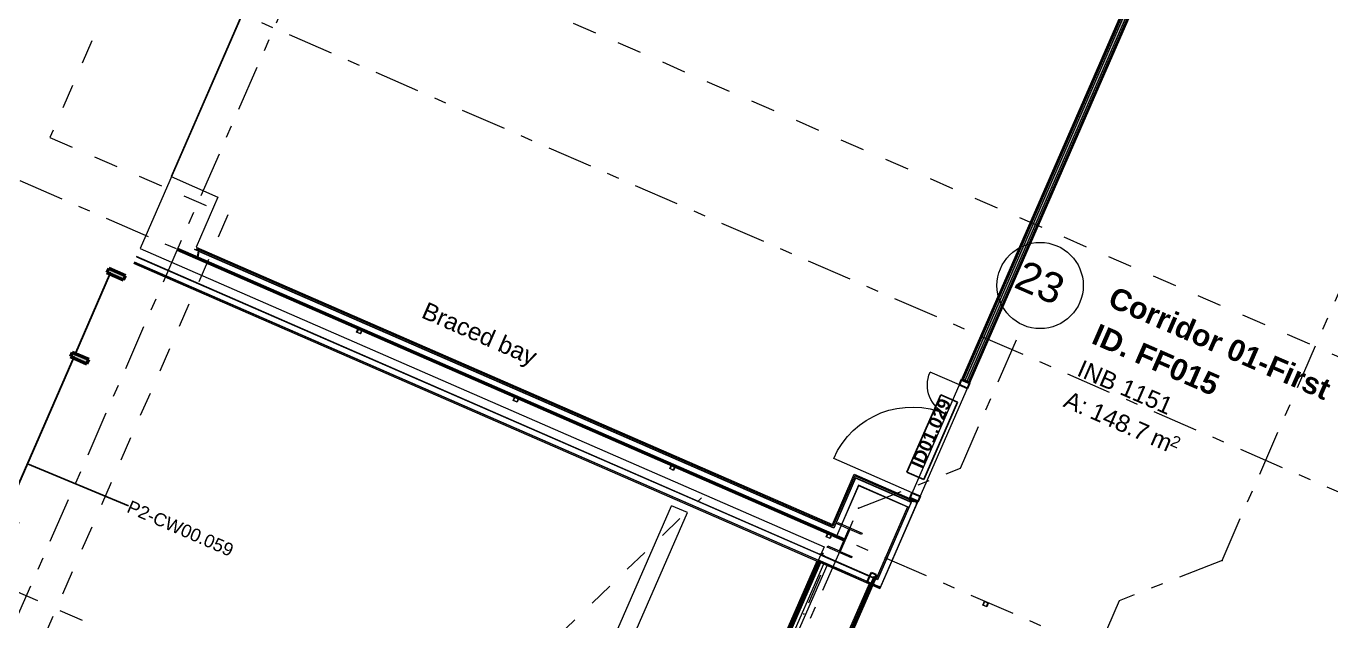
# Model space of a CAD drawing. Header units: millimetres. Extents: x -50172 to 74273, y -80883 to 11206.
# Drawn here: x -22648 to -7520, y -31873 to -24973 of the extents above; entities that cross this region are included whole.
import ezdxf
from ezdxf.enums import TextEntityAlignment as Align

# ---------------------------------------------------------------- set-up
doc = ezdxf.new("R2010")
doc.units = ezdxf.units.MM
doc.header["$MEASUREMENT"] = 0
for name, pattern in [('Dashed', [564.444447, 282.222223, -282.222223]), ('Dot & Dashed', [670.277762, 352.777767, -176.388884, 0, -141.111112]), ('Double Dashed', [1093.611073, 529.166651, -211.666656, 141.111112, -211.666656])]:
    doc.linetypes.add(name, pattern=pattern)
for name, color, linetype, lineweight, true_color in [('A-25-M_Curtain_Wall_Pen_No__46', 7, 'Continuous', 35, 0x444444), ('A-25-M_Wall_Int_Pen_No__107', 7, 'Continuous', 15, 0xa6a6a6), ('A-25-M_Wall_Int_Pen_No__27', 7, 'Continuous', 50, 0x2a2a2a), ('ArchiCAD Doors_Pen_No__23', 7, 'Continuous', 30, 0x2a2a2a), ('New_A-05-M_Gross_Int_Circulation_Pen_No__74', 7, 'Continuous', 20, 0x606060), ('New_A-15-MG_Structural_Grid_Phase_2_Pen_No__222', 7, 'Continuous', 13, 0x65af33), ('New_A-25-M_Curtain_Wall_Pen_No__144', 7, 'Continuous', 0, 0xc8c8c8), ('New_A-25-M_Curtain_Wall_Pen_No__165', 7, 'Continuous', 0, 0x006060), ('New_A-25-M_Curtain_Wall_Pen_No__27', 7, 'Continuous', 50, 0x2a2a2a), ('New_A-25-M_Curtain_Wall_Pen_No__69', 7, 'Continuous', 20, 0x606060), ('New_A-25-M_Wall_Int_Pen_No__107', 7, 'Continuous', 15, 0xa6a6a6), ('New_A-25-M_Wall_Int_Pen_No__27', 7, 'Continuous', 50, 0x2a2a2a), ('New_A-35-M_FFE-Zone_Pen_No__74', 7, 'Continuous', 20, 0x606060), ('New_ArchiCAD Doors_Pen_No__43', 7, 'Continuous', 30, 0x444444), ('New_ArchiCAD Doors_Pen_No__63', 7, 'Continuous', 20, 0x606060)]:
    doc.layers.add(name, color=color, linetype=linetype, lineweight=lineweight, true_color=true_color)
for name, color, linetype, lineweight in [('A-25-M_Curtain_Wall_Pen_No__85', 8, 'Continuous', 20), ('A-25-M_Wall_Int_Pen_No__1', 7, 'Continuous', 13), ('A-95-MC_Marker_Section_P2.Marker_Pen_No__1', 7, 'Continuous', 13), ('ArchiCAD Doors_Pen_No__3', 7, 'Continuous', 18), ('COLUMN.IFC Import_Pen_No__2', 8, 'Continuous', 15), ('New_A-20-M_Floor_Slab_Pen_No__89', 8, 'Continuous', 20), ('New_A-25-M_Curtain_Wall_Pen_No__1', 7, 'Continuous', 13), ('New_A-25-M_Curtain_Wall_Pen_No__90', 8, 'Continuous', 20), ('New_A-25-M_Wall_Int_Pen_No__1', 7, 'Continuous', 13), ('New_A-25-M_Wall_Int_Pen_No__93', 8, 'Continuous', 13), ('New_A-95-P_Drawing_Pen_No__1', 7, 'Continuous', 13), ('New_A-95-P_Drawing_Pen_No__156', 5, 'Continuous', 50), ('New_A-95-P_Text_1_50_GA_Pen_No__1', 7, 'Continuous', 13), ('New_ArchiCAD Door Markers_Pen_No__1', 7, 'Continuous', 13), ('New_ArchiCAD Door Markers_Pen_No__5', 7, 'Continuous', 25), ('New_ArchiCAD Doors_Pen_No__1', 7, 'Continuous', 13), ('New_ArchiCAD Zone Stamps_Pen_No__9', 7, 'Continuous', 13)]:
    doc.layers.add(name, color=color, linetype=linetype, lineweight=lineweight)
for name, color, linetype in [('A-25-M_Wall_Int', 7, 'Continuous'), ('A-95-MC_Marker_Section_P2.Marker', 7, 'Continuous'), ('ArchiCAD Doors', 7, 'Continuous'), ('COLUMN.IFC Import', 7, 'Continuous'), ('New_A-05-M_Gross_Int_Circulation', 7, 'Continuous'), ('New_A-15-MG_Structural_Grid_Phase_2', 7, 'Continuous'), ('New_A-20-M_Floor_Slab', 7, 'Continuous'), ('New_A-25-M_Curtain_Wall', 7, 'Continuous'), ('New_A-25-M_Wall_Int', 7, 'Continuous'), ('New_A-35-M_FFE-Zone', 7, 'Continuous'), ('New_ArchiCAD Door Markers', 7, 'Continuous'), ('New_ArchiCAD Doors', 7, 'Continuous')]:
    doc.layers.add(name, color=color, linetype=linetype)
doc.styles.add('GENERATED_STYLE_1', font='')
doc.styles.add('GENERATED_STYLE_2', font='')
doc.styles.add('GENERATED_STYLE_3', font='')
doc.styles.add('GENERATED_STYLE_4', font='')
doc.styles.get('GENERATED_STYLE_1').set_extended_font_data('Arial', bold=True)
doc.styles.get('GENERATED_STYLE_2').set_extended_font_data('Swis721 BT', bold=True)
doc.styles.get('GENERATED_STYLE_3').set_extended_font_data('Arial')
doc.styles.get('GENERATED_STYLE_4').set_extended_font_data('Swis721 BT')
doc.linetypes.add('Double Slash', pattern='A,0,[1,EC-MA-00-01-DR-A-00366 Phase 2 Lecture Theate First Floor GA-S2-P171.Shx,S=15.679012,R=0,X=0,Y=0],-1975.555563,0', length=1975.555563)
doc.dimstyles.new('GENERATED_STYLE__3', dxfattribs={"dimtxt": 0.18, "dimasz": 273.6, "dimexe": 0.18, "dimexo": 0.0625, "dimgap": 0.09, "dimtad": 0, "dimtih": 1, "dimtoh": 1, "dimdec": 4, "dimzin": 0, "dimdsep": 46, "dimcen": 0.09, "dimadec": 0, "dimazin": 0, "dimtfac": 1, "dimtdec": 4, "dimtmove": 0, "dimatfit": 3, "dimldrblk": 'ARROWHEAD_5', "dimfxl": 1, "dimtolj": 1, "dimtzin": 0, "dimarcsym": 0})

# ---------------------------------------------------------------- blocks, each defined once
blk = doc.blocks.new('Corridor 01-First_INB 1151_8_1', base_point=(-9241, -29522))
at = {"layer": 'New_A-05-M_Gross_Int_Circulation_Pen_No__74', "linetype": 'Continuous'}
for p, q in [((-8283, -21257), (-12748, -31497)), ((-13468, -31183), (-16881, -38996)), ((-12748, -31497), (-13468, -31183))]:
    blk.add_line(p, q, dxfattribs=at)
at = {"layer": 'New_ArchiCAD Zone Stamps_Pen_No__9'}
for tag, height, style, p in [('ROOM_NAME', 250, 'GENERATED_STYLE_1', (-10021, -27985)), ('zoneNameLine2', 250, 'GENERATED_STYLE_1', (-10210, -28418)), ('ROOM_NUMBER', 200, 'GENERATED_STYLE_3', (-10398, -28838)), ('measuredAreaCode', 200, 'GENERATED_STYLE_3', (-10555, -29198)), ('DUMMY_649', 200, 'GENERATED_STYLE_3', (-10248, -29332)), ('DUMMY_650', 200, 'GENERATED_STYLE_3', (-9619, -29607)), ('DUMMY_651', 133, 'GENERATED_STYLE_3', (-9339, -29713))]:
    blk.add_attdef(tag, text='', height=height, rotation=336.4404, dxfattribs=dict(at, style=style)).set_placement(p, align=Align.TOP_LEFT)
blk = doc.blocks.new('Computer Lab E (PG)_INB 1101_9_1', base_point=(-15405, -22880))
at = {"layer": 'New_A-35-M_FFE-Zone_Pen_No__74', "linetype": 'Continuous'}
for p, q in [((-16952, -17510), (-20967, -26719)), ((-12402, -30453), (-8387, -21245)), ((-20967, -26719), (-20424, -26956)), ((-20424, -26956), (-20678, -27537)), ((-20678, -27537), (-13300, -30754)), ((-13300, -30754), (-13047, -30172)), ((-13047, -30172), (-12402, -30453))]:
    blk.add_line(p, q, dxfattribs=at)
at = {"layer": 'New_ArchiCAD Zone Stamps_Pen_No__9'}
for tag, height, style, p in [('ROOM_NAME', 250, 'GENERATED_STYLE_1', (-16534, -21191)), ('zoneNameLine2', 250, 'GENERATED_STYLE_1', (-16723, -21623)), ('ROOM_NUMBER', 200, 'GENERATED_STYLE_3', (-16911, -22044)), ('measuredAreaCode', 200, 'GENERATED_STYLE_3', (-17068, -22404)), ('DUMMY_649', 200, 'GENERATED_STYLE_3', (-16761, -22538)), ('DUMMY_650', 200, 'GENERATED_STYLE_3', (-16271, -22752)), ('DUMMY_651', 133, 'GENERATED_STYLE_3', (-15992, -22858))]:
    blk.add_attdef(tag, text='', height=height, rotation=336.4404, dxfattribs=dict(at, style=style)).set_placement(p, align=Align.TOP_LEFT)
blk = doc.blocks.new('Slab_68_1', base_point=(-21326, -27555))
at = {"layer": 'New_A-20-M_Floor_Slab_Pen_No__89', "linetype": 'Continuous', "flags": 128}
blk.add_lwpolyline([(-17128, -17926), (-21326, -27555), (-13395, -31013), (-16771, -38757), (-18248, -38113), (-20300, -42813), (-15135, -45066)], dxfattribs=at)
blk = doc.blocks.new('Curtain Wall_6_1')
at = {"layer": 'New_A-25-M_Curtain_Wall_Pen_No__144', "linetype": 'Continuous'}
for points in [[(-21690, -27785), (-21711, -27832), (-21518, -27916), (-21497, -27869)], [(-22114, -28759), (-22134, -28806), (-21942, -28890), (-21921, -28842)], [(-22932, -30640), (-22953, -30688), (-22760, -30772), (-22740, -30724)], [(-23372, -31653), (-23180, -31736), (-23159, -31689), (-23352, -31605)]]:
    blk.add_hatch(color=256, dxfattribs=at).paths.add_polyline_path(points)
at = {"layer": 'New_A-25-M_Curtain_Wall_Pen_No__165', "linetype": 'Continuous', "lineweight": 0, "true_color": 0x001818}
for points in [[(-21673, -27833), (-22088, -28786), (-22078, -28790), (-21664, -27837)], [(-22096, -28807), (-22906, -30668), (-22897, -30672), (-22087, -28811)], [(-23316, -31637), (-22906, -30692), (-22915, -30688), (-23326, -31633)]]:
    blk.add_hatch(color=168, dxfattribs=at).paths.add_polyline_path(points)
at = {"layer": 'New_A-25-M_Curtain_Wall_Pen_No__1', "linetype": 'Continuous'}
for p, q in [((-21673, -27833), (-22088, -28786)), ((-21664, -27837), (-21673, -27833)), ((-22078, -28790), (-21664, -27837)), ((-22096, -28807), (-22906, -30668)), ((-22897, -30672), (-22087, -28811)), ((-22087, -28811), (-22096, -28807)), ((-22088, -28786), (-22078, -28790)), ((-22915, -30688), (-23326, -31633)), ((-23316, -31637), (-22906, -30692)), ((-22906, -30692), (-22915, -30688)), ((-22906, -30668), (-22897, -30672)), ((-23326, -31633), (-23316, -31637))]:
    blk.add_line(p, q, dxfattribs=at)
at = {"layer": 'New_A-25-M_Curtain_Wall_Pen_No__27', "linetype": 'Continuous'}
for p, q in [((-21690, -27785), (-21711, -27832)), ((-21711, -27832), (-21518, -27916)), ((-21497, -27869), (-21690, -27785)), ((-21518, -27916), (-21497, -27869)), ((-22114, -28759), (-22134, -28806)), ((-22134, -28806), (-21942, -28890)), ((-21921, -28842), (-22114, -28759)), ((-21942, -28890), (-21921, -28842)), ((-22932, -30640), (-22953, -30688)), ((-22953, -30688), (-22760, -30772)), ((-22740, -30724), (-22932, -30640)), ((-22760, -30772), (-22740, -30724)), ((-23352, -31605), (-23372, -31653)), ((-23159, -31689), (-23352, -31605)), ((-23372, -31653), (-23180, -31736)), ((-23180, -31736), (-23159, -31689))]:
    blk.add_line(p, q, dxfattribs=at)
blk = doc.blocks.new('*X265')
at = {"layer": 'New_A-25-M_Wall_Int_Pen_No__107', "linetype": 'Continuous'}
blk.add_hatch(color=256, dxfattribs=at).paths.add_polyline_path([(-12367, -30468), (-12373, -30482), (-12351, -30492), (-12344, -30478)])
blk = doc.blocks.new('*X266')
at = {"layer": 'New_A-25-M_Wall_Int_Pen_No__107', "linetype": 'Continuous'}
blk.add_hatch(color=256, dxfattribs=at).paths.add_polyline_path([(-8315, -21175), (-11764, -29084), (-11741, -29094), (-8302, -21208)])
blk = doc.blocks.new('Double Door Asymmetric 19_2')
at = {"layer": 'New_ArchiCAD Doors_Pen_No__1', "linetype": 'Continuous'}
for p, q in [((-755, -15), (-755, 0)), ((755, -15), (755, 0)), ((-755, -18), (-755, -15)), ((-755, -38), (-755, -18)), ((-755, -63), (-755, -38)), ((-755, -82), (-755, -63)), ((-755, -85), (-755, -82)), ((-755, -100), (-755, -85)), ((755, -18), (755, -15)), ((755, -38), (755, -18)), ((755, -63), (755, -38)), ((755, -82), (755, -63)), ((755, -85), (755, -82)), ((755, -100), (755, -85))]:
    blk.add_line(p, q, dxfattribs=at)
at = {"layer": 'New_ArchiCAD Doors_Pen_No__43', "linetype": 'Continuous'}
for p, q in [((-748, 0), (-755, 0)), ((-755, 0), (-755, -100)), ((-682, 0), (-748, 0)), ((-748, 0), (-748, -100)), ((-682, -100), (-682, 0)), ((748, 0), (682, 0)), ((682, 0), (682, -100)), ((748, 0), (755, 0)), ((748, -100), (748, 0)), ((755, 0), (755, -100)), ((-748, -100), (-755, -100)), ((-748, -100), (-682, -100)), ((682, -100), (748, -100)), ((748, -100), (755, -100))]:
    blk.add_line(p, q, dxfattribs=at)
at = {"layer": 'New_ArchiCAD Doors_Pen_No__63', "linetype": 'Continuous'}
for p, q in [((682, 0), (682, 994)), ((-682, 0), (-682, 370))]:
    blk.add_line(p, q, dxfattribs=at)
for centre, radius, start, end in [((682, 0), 994, 90, 180), ((-682, 0), 370, 0, 90)]:
    blk.add_arc(centre, radius, start, end, dxfattribs=at)
blk = doc.blocks.new('Door Stamp 17_32')
at = {"layer": 'New_ArchiCAD Door Markers_Pen_No__5', "linetype": 'Continuous'}
for p, q in [((489, -40), (-489, -40)), ((-489, -40), (-489, -252)), ((489, -40), (-489, -40)), ((489, -252), (489, -40)), ((-489, -252), (489, -252))]:
    blk.add_line(p, q, dxfattribs=at)
at = {"layer": 'New_ArchiCAD Door Markers_Pen_No__1', "style": 'GENERATED_STYLE_2'}
blk.add_attdef('AC_WIDO_ID', text='', height=150, rotation=180, dxfattribs=at).set_placement((430, 4), align=Align.BOTTOM_LEFT)
blk = doc.blocks.new('Wall_15_1', base_point=(-8283, -21257))
at = {"layer": 'New_A-25-M_Wall_Int_Pen_No__107', "linetype": 'Continuous', "lineweight": 0, "true_color": 0x535353}
for points in [[(-11785, -29074), (-11782, -29076), (-8325, -21149), (-8327, -21146), (-8327, -21146)], [(-8622, -21989), (-11723, -29101), (-11720, -29102), (-8619, -21991)], [(-12388, -30459), (-12395, -30473), (-12392, -30474), (-12385, -30460)], [(-12327, -30485), (-12333, -30500), (-12330, -30501), (-12324, -30487)]]:
    blk.add_hatch(color=251, dxfattribs=at).paths.add_polyline_path(points)
at = {"layer": 'New_A-25-M_Wall_Int_Pen_No__107', "linetype": 'Continuous'}
for points in [[(-11798, -29068), (-11785, -29074), (-8371, -21245), (-8384, -21239)], [(-8625, -22004), (-11720, -29102), (-11707, -29108), (-8612, -22010)], [(-12408, -30467), (-12395, -30473), (-12388, -30459), (-12402, -30453)], [(-12330, -30501), (-12317, -30507), (-12310, -30493), (-12324, -30487)]]:
    blk.add_hatch(color=256, dxfattribs=at).paths.add_polyline_path(points)
at = {"layer": 'New_A-25-M_Wall_Int_Pen_No__1', "linetype": 'Continuous'}
for p, q in [((-8327, -21146), (-11785, -29074)), ((-8325, -21149), (-11782, -29076)), ((-8315, -21175), (-11764, -29084)), ((-8302, -21208), (-11741, -29094)), ((-8622, -21989), (-11723, -29101)), ((-8625, -22004), (-11720, -29102)), ((-11785, -29074), (-11798, -29068)), ((-11782, -29076), (-11785, -29074)), ((-11764, -29084), (-11782, -29076)), ((-11741, -29094), (-11764, -29084)), ((-11723, -29101), (-11741, -29094)), ((-11720, -29102), (-11723, -29101)), ((-11707, -29108), (-11720, -29102)), ((-12388, -30459), (-12402, -30453)), ((-12388, -30459), (-12395, -30473)), ((-12385, -30460), (-12392, -30474)), ((-12385, -30460), (-12388, -30459)), ((-12367, -30468), (-12385, -30460)), ((-12367, -30468), (-12373, -30482)), ((-12344, -30478), (-12367, -30468)), ((-12344, -30478), (-12351, -30492)), ((-12327, -30485), (-12344, -30478)), ((-12327, -30485), (-12333, -30500)), ((-12324, -30487), (-12330, -30501)), ((-12324, -30487), (-12327, -30485)), ((-12310, -30493), (-12324, -30487))]:
    blk.add_line(p, q, dxfattribs=at)
at = {"layer": 'New_A-25-M_Wall_Int_Pen_No__1', "linetype": 'Continuous', "flags": 128}
for points in [[(-8384, -21239), (-11798, -29068)], [(-11707, -29108), (-8612, -22010)], [(-12402, -30453), (-12408, -30467)], [(-12408, -30467), (-12378, -30480)], [(-12373, -30482), (-12351, -30492)], [(-12333, -30500), (-12317, -30507)], [(-12317, -30507), (-12310, -30493)]]:
    blk.add_lwpolyline(points, dxfattribs=at)
at = {"layer": 'New_A-25-M_Wall_Int', "color": 250, "lineweight": 50, "true_color": 0x2a2a2a}
for name in ['*X266', '*X265']:
    blk.add_blockref(name, (0, 0), dxfattribs=at)
at = {"layer": 'New_ArchiCAD Door Markers'}
ref = blk.add_blockref('Door Stamp 17_32', (-12008, -29801), dxfattribs=dict(at, rotation=246.4404115839982))
ref.add_attrib('AC_WIDO_ID', 'ID01.029', dxfattribs={"layer": 'New_ArchiCAD Door Markers_Pen_No__1', "color": 7, "height": 150, "rotation": 66.4404, "style": 'GENERATED_STYLE_2'}).set_placement((-12217, -30134), align=Align.BOTTOM_LEFT)
at = {"layer": 'New_ArchiCAD Doors', "color": 251, "linetype": 'Continuous', "lineweight": 20, "true_color": 0x606060, "xscale": -1, "zscale": 1000, "rotation": 66.44041158399823}
blk.add_blockref('Double Door Asymmetric 19_2', (-12100, -29761), dxfattribs=at)
blk = doc.blocks.new('Wall_16_1', base_point=(-12714, -31419))
at = {"layer": 'New_A-25-M_Wall_Int_Pen_No__107', "linetype": 'Continuous', "lineweight": 0, "true_color": 0x535353}
for points in [[(-13413, -31118), (-12811, -31380), (-12810, -31377), (-13412, -31115)], [(-13440, -31179), (-12838, -31441), (-12837, -31439), (-13438, -31176)], [(-12838, -31441), (-12756, -31477), (-12757, -31473), (-12837, -31439)], [(-12811, -31380), (-12791, -31389), (-12792, -31385), (-12810, -31377)]]:
    blk.add_hatch(color=251, dxfattribs=at).paths.add_polyline_path(points)
at = {"layer": 'New_A-25-M_Wall_Int_Pen_No__107', "linetype": 'Continuous'}
for points in [[(-13446, -31193), (-12844, -31455), (-12838, -31441), (-13440, -31179)], [(-12844, -31455), (-12748, -31497), (-12756, -31477), (-12838, -31441)]]:
    blk.add_hatch(color=256, dxfattribs=at).paths.add_polyline_path(points)
at = {"layer": 'New_A-25-M_Wall_Int_Pen_No__1', "linetype": 'Continuous'}
for p, q in [((-13413, -31118), (-12811, -31380)), ((-13440, -31179), (-12838, -31441)), ((-13438, -31176), (-12837, -31439)), ((-12844, -31455), (-12838, -31441)), ((-12838, -31441), (-12844, -31455)), ((-12838, -31441), (-12837, -31439)), ((-12837, -31439), (-12838, -31441)), ((-12838, -31441), (-12756, -31477)), ((-12837, -31439), (-12811, -31380)), ((-12811, -31380), (-12837, -31439)), ((-12837, -31439), (-12802, -31454)), ((-12811, -31380), (-12810, -31377)), ((-12810, -31377), (-12811, -31380)), ((-12811, -31380), (-12791, -31389)), ((-12802, -31454), (-12757, -31473))]:
    blk.add_line(p, q, dxfattribs=at)
at = {"layer": 'New_A-25-M_Wall_Int_Pen_No__1', "linetype": 'Continuous', "flags": 128}
for points in [[(-13460, -31167), (-13434, -31108)], [(-13434, -31108), (-13433, -31105)], [(-12792, -31385), (-13412, -31115)], [(-13467, -31183), (-13461, -31170)], [(-13461, -31170), (-13460, -31167)], [(-13446, -31193), (-12748, -31497)]]:
    blk.add_lwpolyline(points, dxfattribs=at)
blk = doc.blocks.new('Wall_55_1', base_point=(-13406, -31101))
at = {"layer": 'New_A-25-M_Wall_Int_Pen_No__107', "linetype": 'Continuous', "lineweight": 0, "true_color": 0x535353}
for points in [[(-13413, -31118), (-13412, -31115), (-13435, -31105), (-13436, -31108)], [(-13440, -31179), (-13438, -31176), (-13461, -31166), (-13463, -31169)]]:
    blk.add_hatch(color=251, dxfattribs=at).paths.add_polyline_path(points)
at = {"layer": 'New_A-25-M_Wall_Int_Pen_No__107', "linetype": 'Continuous'}
blk.add_hatch(color=256, dxfattribs=at).paths.add_polyline_path([(-13446, -31193), (-13440, -31179), (-13463, -31169), (-13469, -31183)])
at = {"layer": 'New_A-25-M_Wall_Int_Pen_No__1', "linetype": 'Continuous'}
for p, q in [((-13436, -31108), (-13413, -31118)), ((-13412, -31115), (-13435, -31105)), ((-13469, -31183), (-13446, -31193)), ((-13463, -31169), (-13440, -31179)), ((-13461, -31166), (-13438, -31176))]:
    blk.add_line(p, q, dxfattribs=at)
at = {"layer": 'New_A-25-M_Wall_Int_Pen_No__27', "linetype": 'Continuous', "flags": 128}
for points in [[(-13429, -31091), (-13435, -31105)], [(-13406, -31101), (-13429, -31091)], [(-13412, -31115), (-13406, -31101)], [(-13469, -31183), (-16845, -38925)], [(-16822, -38935), (-13446, -31193)]]:
    blk.add_lwpolyline(points, dxfattribs=at)
blk = doc.blocks.new('Wall_108_1', base_point=(-12995, -30304))
at = {"layer": 'A-25-M_Wall_Int_Pen_No__107', "linetype": 'Continuous'}
blk.add_hatch(color=256, dxfattribs=at).paths.add_polyline_path([(-12395, -30473), (-13039, -30192), (-13031, -30212), (-12401, -30487)])
at = {"layer": 'A-25-M_Wall_Int_Pen_No__107', "linetype": 'Continuous', "lineweight": 0, "true_color": 0x535353}
for points in [[(-12401, -30487), (-13031, -30212), (-13030, -30216), (-12402, -30490)], [(-12427, -30548), (-12997, -30300), (-12995, -30304), (-12429, -30551)]]:
    blk.add_hatch(color=251, dxfattribs=at).paths.add_polyline_path(points)
at = {"layer": 'A-25-M_Wall_Int_Pen_No__1', "linetype": 'Continuous'}
for p, q in [((-12401, -30487), (-13031, -30212)), ((-12402, -30490), (-13030, -30216)), ((-12427, -30548), (-12997, -30300))]:
    blk.add_line(p, q, dxfattribs=at)
at = {"layer": 'A-25-M_Wall_Int_Pen_No__1', "linetype": 'Continuous', "flags": 128}
for points in [[(-12395, -30473), (-13039, -30192)], [(-12995, -30304), (-12429, -30551)]]:
    blk.add_lwpolyline(points, dxfattribs=at)
blk = doc.blocks.new('Wall_109_1', base_point=(-13249, -30886))
at = {"layer": 'A-25-M_Wall_Int_Pen_No__107', "linetype": 'Continuous'}
blk.add_hatch(color=256, dxfattribs=at).paths.add_polyline_path([(-13039, -30192), (-13293, -30774), (-13285, -30794), (-13031, -30212)])
at = {"layer": 'A-25-M_Wall_Int_Pen_No__107', "linetype": 'Continuous', "lineweight": 0, "true_color": 0x535353}
for points in [[(-13031, -30212), (-13285, -30794), (-13283, -30798), (-13030, -30216)], [(-12997, -30300), (-13250, -30882), (-13249, -30886), (-12995, -30304)]]:
    blk.add_hatch(color=251, dxfattribs=at).paths.add_polyline_path(points)
at = {"layer": 'A-25-M_Wall_Int_Pen_No__1', "linetype": 'Continuous'}
for p, q in [((-13031, -30212), (-13285, -30794)), ((-13030, -30216), (-13283, -30798)), ((-12997, -30300), (-13250, -30882))]:
    blk.add_line(p, q, dxfattribs=at)
at = {"layer": 'A-25-M_Wall_Int_Pen_No__1', "linetype": 'Continuous', "flags": 128}
for points in [[(-13039, -30192), (-13293, -30774)], [(-13249, -30886), (-12995, -30304)]]:
    blk.add_lwpolyline(points, dxfattribs=at)
blk = doc.blocks.new('Wall_110_1', base_point=(-20785, -27600))
at = {"layer": 'A-25-M_Wall_Int_Pen_No__107', "linetype": 'Continuous', "lineweight": 0, "true_color": 0x535353}
for points in [[(-20662, -27650), (-20781, -27598), (-20785, -27600), (-20663, -27653)], [(-20649, -27583), (-20693, -27564), (-20697, -27565), (-20650, -27586)], [(-13250, -30882), (-20658, -27652), (-20658, -27655), (-13249, -30886)], [(-13285, -30794), (-20644, -27585), (-20645, -27588), (-13283, -30798)]]:
    blk.add_hatch(color=251, dxfattribs=at).paths.add_polyline_path(points)
at = {"layer": 'A-25-M_Wall_Int_Pen_No__107', "linetype": 'Continuous'}
for points in [[(-20646, -27568), (-20673, -27556), (-20693, -27564), (-20649, -27583)], [(-13293, -30774), (-20641, -27570), (-20644, -27585), (-13285, -30794)]]:
    blk.add_hatch(color=256, dxfattribs=at).paths.add_polyline_path(points)
at = {"layer": 'A-25-M_Wall_Int_Pen_No__1', "linetype": 'Continuous'}
for p, q in [((-20662, -27650), (-20781, -27598)), ((-20650, -27586), (-20697, -27565)), ((-20649, -27583), (-20693, -27564)), ((-20662, -27650), (-20650, -27586)), ((-20645, -27588), (-20658, -27652)), ((-13250, -30882), (-20658, -27652)), ((-20649, -27583), (-20646, -27568)), ((-13283, -30798), (-20645, -27588)), ((-20641, -27570), (-20644, -27585)), ((-13285, -30794), (-20644, -27585))]:
    blk.add_line(p, q, dxfattribs=at)
at = {"layer": 'A-25-M_Wall_Int_Pen_No__1', "linetype": 'Continuous', "flags": 128}
for points in [[(-20785, -27600), (-20663, -27653)], [(-20646, -27568), (-20673, -27556)], [(-20658, -27655), (-13249, -30886)], [(-13293, -30774), (-20641, -27570)]]:
    blk.add_lwpolyline(points, dxfattribs=at)
blk = doc.blocks.new('Wall_152_1', base_point=(-13433, -31105))
at = {"layer": 'New_A-25-M_Wall_Int_Pen_No__107', "linetype": 'Continuous', "lineweight": 0, "true_color": 0x535353}
for points in [[(-21368, -27649), (-13434, -31108), (-13433, -31105), (-21367, -27646)], [(-21395, -27710), (-13461, -31170), (-13460, -31167), (-21394, -27707)]]:
    blk.add_hatch(color=251, dxfattribs=at).paths.add_polyline_path(points)
at = {"layer": 'New_A-25-M_Wall_Int_Pen_No__107', "linetype": 'Continuous'}
blk.add_hatch(color=256, dxfattribs=at).paths.add_polyline_path([(-21401, -27724), (-13467, -31183), (-13461, -31170), (-21395, -27710)])
at = {"layer": 'New_A-25-M_Wall_Int_Pen_No__1', "linetype": 'Continuous'}
for p, q in [((-21368, -27649), (-13434, -31108)), ((-21395, -27710), (-13461, -31170)), ((-21394, -27707), (-13460, -31167))]:
    blk.add_line(p, q, dxfattribs=at)
at = {"layer": 'New_A-25-M_Wall_Int_Pen_No__1', "linetype": 'Continuous', "flags": 128}
for points in [[(-13433, -31105), (-21367, -27646)], [(-21401, -27724), (-13467, -31183)]]:
    blk.add_lwpolyline(points, dxfattribs=at)
blk = doc.blocks.new('High-Speed Roll-up Door 19')
at = {"layer": 'ArchiCAD Doors_Pen_No__23', "linetype": 'Continuous'}
for p, q in [((-6612, 60), (-6737, 60)), ((-6737, 60), (-6737, 0)), ((-6737, 0), (-6612, 0)), ((-6612, 0), (-6612, 60)), ((6612, 0), (6612, 60)), ((6612, 60), (6737, 60)), ((6737, 0), (6612, 0)), ((6737, 60), (6737, 0))]:
    blk.add_line(p, q, dxfattribs=at)
at = {"layer": 'ArchiCAD Doors_Pen_No__3', "linetype": 'Continuous'}
blk.add_line((-6612, 30), (6612, 30), dxfattribs=at)
blk = doc.blocks.new('Wall_163_1', base_point=(-12804, -31364))
at = {"layer": 'A-25-M_Wall_Int_Pen_No__27', "linetype": 'Continuous', "flags": 128}
for points in [[(-12804, -31364), (-18193, -43723)], [(-18193, -43723), (-12804, -31364)]]:
    blk.add_lwpolyline(points, dxfattribs=at)
at = {"layer": 'ArchiCAD Doors', "color": 251, "linetype": 'Continuous', "lineweight": 20, "true_color": 0x606060, "zscale": 1000, "rotation": 66.44041158399149}
blk.add_blockref('High-Speed Roll-up Door 19', (-15484, -37511), dxfattribs=at)
blk = doc.blocks.new('Wall_192_1', base_point=(-12317, -30507))
at = {"layer": 'A-25-M_Wall_Int_Pen_No__107', "linetype": 'Continuous'}
for points in [[(-12778, -31391), (-12415, -30557), (-12429, -30551), (-12792, -31385)], [(-12387, -30493), (-12381, -30479), (-12395, -30473), (-12401, -30487)]]:
    blk.add_hatch(color=256, dxfattribs=at).paths.add_polyline_path(points)
at = {"layer": 'A-25-M_Wall_Int_Pen_No__107', "linetype": 'Continuous', "lineweight": 0, "true_color": 0x535353}
for points in [[(-12776, -31392), (-12385, -30497), (-12388, -30496), (-12778, -31391)], [(-12741, -31480), (-12317, -30507), (-12319, -30506), (-12744, -31479)], [(-12415, -30557), (-12414, -30554), (-12427, -30548), (-12429, -30551)], [(-12388, -30496), (-12387, -30493), (-12401, -30487), (-12402, -30490)], [(-12385, -30497), (-12384, -30494), (-12387, -30493), (-12388, -30496)], [(-12384, -30494), (-12378, -30480), (-12381, -30479), (-12387, -30493)], [(-12777, -31395), (-12776, -31392), (-12778, -31391), (-12780, -31394)], [(-12742, -31483), (-12741, -31480), (-12744, -31479), (-12745, -31482)]]:
    blk.add_hatch(color=251, dxfattribs=at).paths.add_polyline_path(points)
at = {"layer": 'New_A-25-M_Wall_Int_Pen_No__107', "linetype": 'Continuous', "lineweight": 0, "true_color": 0x535353}
for points in [[(-12778, -31391), (-12792, -31385), (-12791, -31389), (-12780, -31394)], [(-12745, -31482), (-12744, -31479), (-12757, -31473), (-12756, -31477)]]:
    blk.add_hatch(color=251, dxfattribs=at).paths.add_polyline_path(points)
at = {"layer": 'New_A-25-M_Wall_Int_Pen_No__107', "linetype": 'Continuous'}
for points in [[(-12756, -31477), (-12750, -31493), (-12745, -31482)], [(-12745, -31482), (-12750, -31493), (-12748, -31497), (-12742, -31483)]]:
    blk.add_hatch(color=256, dxfattribs=at).paths.add_polyline_path(points)
at = {"layer": 'A-25-M_Wall_Int_Pen_No__1', "linetype": 'Continuous'}
for p, q in [((-12388, -30496), (-12778, -31391)), ((-12378, -30480), (-12777, -31395)), ((-12319, -30506), (-12744, -31479)), ((-12429, -30551), (-12415, -30557)), ((-12427, -30548), (-12414, -30554)), ((-12402, -30490), (-12388, -30496)), ((-12387, -30493), (-12401, -30487)), ((-12381, -30479), (-12387, -30493))]:
    blk.add_line(p, q, dxfattribs=at)
at = {"layer": 'A-25-M_Wall_Int_Pen_No__1', "linetype": 'Continuous', "flags": 128}
for points in [[(-12429, -30551), (-12792, -31385)], [(-12742, -31483), (-12317, -30507)], [(-12395, -30473), (-12381, -30479)], [(-12381, -30479), (-12378, -30480)], [(-12373, -30482), (-12351, -30492)], [(-12333, -30500), (-12319, -30506)], [(-12319, -30506), (-12317, -30507)], [(-12748, -31497), (-12742, -31483)]]:
    blk.add_lwpolyline(points, dxfattribs=at)
at = {"layer": 'New_A-25-M_Wall_Int_Pen_No__1', "linetype": 'Continuous'}
for p, q in [((-12778, -31391), (-12792, -31385)), ((-12780, -31394), (-12791, -31389)), ((-12777, -31395), (-12780, -31394)), ((-12744, -31479), (-12757, -31473)), ((-12745, -31482), (-12756, -31477)), ((-12742, -31483), (-12745, -31482))]:
    blk.add_line(p, q, dxfattribs=at)
blk = doc.blocks.new('Morph_1_1')
at = {"layer": 'New_A-25-M_Wall_Int_Pen_No__93', "linetype": 'Continuous', "flags": 128}
for points in [[(-16556, -33727), (-15165, -30537)], [(-14981, -30617), (-15165, -30537)], [(-16372, -33807), (-14981, -30617)]]:
    blk.add_lwpolyline(points, dxfattribs=at)
blk = doc.blocks.new('Column 91')
at = {"layer": 'COLUMN.IFC Import_Pen_No__2', "linetype": 'Continuous'}
for p, q in [((-153.7, 157.25), (153.7, 157.25)), ((-153.7, 138.55), (-153.7, 157.25)), ((153.7, 157.25), (153.7, 138.55)), ((-6, 138.55), (-153.7, 138.55)), ((-6, -138.55), (-6, 138.55)), ((6, 138.55), (6, -138.55)), ((153.7, 138.55), (6, 138.55)), ((-153.7, -138.55), (-6, -138.55)), ((-153.7, -157.25), (-153.7, -138.55)), ((6, -138.55), (153.7, -138.55)), ((153.7, -138.55), (153.7, -157.25)), ((153.7, -157.25), (-153.7, -157.25))]:
    blk.add_line(p, q, dxfattribs=at)
blk = doc.blocks.new('Discrete Accessory 829')
at = {"layer": 'COLUMN.IFC Import_Pen_No__2', "linetype": 'Continuous'}
for p, q in [((-25, 25), (25, 25)), ((-25, -25), (-25, 25)), ((-21, 21), (-21, -21)), ((21, 21), (-21, 21)), ((21, -21), (21, 21)), ((25, 25), (25, -25)), ((25, -25), (-25, -25)), ((-21, -21), (21, -21))]:
    blk.add_line(p, q, dxfattribs=at)
blk = doc.blocks.new('Discrete Accessory 830')
at = {"layer": 'COLUMN.IFC Import_Pen_No__2', "linetype": 'Continuous'}
for p, q in [((-25, 25), (25, 25)), ((-25, -25), (-25, 25)), ((-21, 21), (-21, -21)), ((21, 21), (-21, 21)), ((21, -21), (21, 21)), ((25, 25), (25, -25)), ((25, -25), (-25, -25)), ((-21, -21), (21, -21))]:
    blk.add_line(p, q, dxfattribs=at)
blk = doc.blocks.new('Discrete Accessory 831')
at = {"layer": 'COLUMN.IFC Import_Pen_No__2', "linetype": 'Continuous'}
for p, q in [((-25, 25), (25, 25)), ((-25, -25), (-25, 25)), ((-21, 21), (-21, -21)), ((21, 21), (-21, 21)), ((21, -21), (21, 21)), ((25, 25), (25, -25)), ((25, -25), (-25, -25)), ((-21, -21), (21, -21))]:
    blk.add_line(p, q, dxfattribs=at)
blk = doc.blocks.new('Discrete Accessory 832')
at = {"layer": 'COLUMN.IFC Import_Pen_No__2', "linetype": 'Continuous'}
for p, q in [((-25, 25), (25, 25)), ((-25, -25), (-25, 25)), ((-21, 21), (-21, -21)), ((21, 21), (-21, 21)), ((21, -21), (21, 21)), ((25, 25), (25, -25)), ((25, -25), (-25, -25)), ((-21, -21), (21, -21))]:
    blk.add_line(p, q, dxfattribs=at)
blk = doc.blocks.new('Discrete Accessory 833')
at = {"layer": 'COLUMN.IFC Import_Pen_No__2', "linetype": 'Continuous'}
for p, q in [((-25, 25), (25, 25)), ((-25, -25), (-25, 25)), ((-21, 21), (-21, -21)), ((21, 21), (-21, 21)), ((21, -21), (21, 21)), ((25, 25), (25, -25)), ((25, -25), (-25, -25)), ((-21, -21), (21, -21))]:
    blk.add_line(p, q, dxfattribs=at)
blk = doc.blocks.new('Beam_1_1', base_point=(-16788, -39037))
at = {"layer": 'New_A-25-M_Curtain_Wall_Pen_No__69', "linetype": 'Dot & Dashed'}
blk.add_line((-16788, -39037), (-13380, -31221), dxfattribs=at)
at = {"layer": 'New_A-25-M_Curtain_Wall_Pen_No__90', "linetype": 'Continuous'}
for p, q in [((-16808, -39028), (-13400, -31213)), ((-16769, -39045), (-13361, -31230)), ((-13361, -31230), (-13400, -31213))]:
    blk.add_line(p, q, dxfattribs=at)
blk = doc.blocks.new('ARROWHEAD_5')
at = {"color": 0, "linetype": 'Continuous', "lineweight": 0}
blk.add_line((0, 0), (-1, 0), dxfattribs=at)
blk.add_solid([(-1, 0.2679), (0, 0), (-1, -0.2679), (-1, 0.2679)], dxfattribs=at)
blk = doc.blocks.new('Standard grid marker_28')
at = {"layer": 'New_A-15-MG_Structural_Grid_Phase_2_Pen_No__222', "linetype": 'Double Dashed'}
blk.add_line((705, 0), (53258, 0), dxfattribs=at)
at = {"layer": 'New_A-15-MG_Structural_Grid_Phase_2_Pen_No__222', "style": 'GENERATED_STYLE_4'}
for tag, p in [('AC_MarkerText_1_0', (-500, 39)), ('AC_MarkerText_1_1', (54463, 39))]:
    blk.add_attdef(tag, text='', height=350, rotation=180, dxfattribs=at).set_placement(p, align=Align.MIDDLE_CENTER)
blk = doc.blocks.new('Standard grid marker_29')
at = {"layer": 'New_A-15-MG_Structural_Grid_Phase_2_Pen_No__222', "linetype": 'Double Dashed'}
blk.add_line((705, 0), (54601, 0), dxfattribs=at)
at = {"layer": 'New_A-15-MG_Structural_Grid_Phase_2_Pen_No__222', "style": 'GENERATED_STYLE_4'}
for tag, p in [('AC_MarkerText_1_0', (-500, 43)), ('AC_MarkerText_1_1', (55806, 43))]:
    blk.add_attdef(tag, text='', height=350, rotation=180, dxfattribs=at).set_placement(p, align=Align.MIDDLE_CENTER)
blk = doc.blocks.new('Standard grid marker_34')
at = {"layer": 'New_A-15-MG_Structural_Grid_Phase_2_Pen_No__222', "linetype": 'Double Dashed'}
for p, q in [((2710, 0), (20151, 0)), ((20151, 0), (21049, -897)), ((21049, -897), (22861, -897))]:
    blk.add_line(p, q, dxfattribs=at)
at = {"layer": 'New_A-15-MG_Structural_Grid_Phase_2_Pen_No__222', "linetype": 'Continuous'}
blk.add_circle((23361, -897), 500, dxfattribs=at)
at = {"layer": 'New_A-15-MG_Structural_Grid_Phase_2_Pen_No__222', "linetype": 'Double Dashed'}
blk.add_point((20151, 0), dxfattribs=at)
at = {"layer": 'New_A-15-MG_Structural_Grid_Phase_2_Pen_No__222', "style": 'GENERATED_STYLE_4'}
for tag, p in [('AC_MarkerText_1_0', (-500, -861)), ('AC_MarkerText_1_1', (23361, -861))]:
    blk.add_attdef(tag, text='', height=350, rotation=270, dxfattribs=at).set_placement(p, align=Align.MIDDLE_CENTER)
blk = doc.blocks.new('Standard grid marker_36')
at = {"layer": 'New_A-15-MG_Structural_Grid_Phase_2_Pen_No__222', "linetype": 'Double Dashed'}
blk.add_line((18746, 0), (39496, 0), dxfattribs=at)
at = {"layer": 'New_A-15-MG_Structural_Grid_Phase_2_Pen_No__222', "style": 'GENERATED_STYLE_4'}
for tag, p in [('AC_MarkerText_1_0', (-500, 41)), ('AC_MarkerText_1_1', (58742, 41))]:
    blk.add_attdef(tag, text='', height=350, rotation=270, dxfattribs=at).set_placement(p, align=Align.MIDDLE_CENTER)
blk = doc.blocks.new('Standard grid marker_37')
at = {"layer": 'New_A-15-MG_Structural_Grid_Phase_2_Pen_No__222', "linetype": 'Double Dashed'}
for p, q in [((705, 0), (11275, 0)), ((705, 0), (0, 0)), ((11275, 0), (11980, 0))]:
    blk.add_line(p, q, dxfattribs=at)
at = {"layer": 'New_A-15-MG_Structural_Grid_Phase_2_Pen_No__222', "linetype": 'Continuous'}
for centre in [(-500, 0), (12480, 0)]:
    blk.add_circle(centre, 500, dxfattribs=at)
at = {"layer": 'New_A-15-MG_Structural_Grid_Phase_2_Pen_No__222', "linetype": 'Double Dashed'}
for p in [(705, 0), (705, 0), (11275, 0), (11275, 0)]:
    blk.add_point(p, dxfattribs=at)
at = {"layer": 'New_A-15-MG_Structural_Grid_Phase_2_Pen_No__222', "style": 'GENERATED_STYLE_4'}
for tag, p in [('AC_MarkerText_1_0', (-500, 43)), ('AC_MarkerText_1_1', (12480, 43))]:
    blk.add_attdef(tag, text='', height=350, rotation=180, dxfattribs=at).set_placement(p, align=Align.MIDDLE_CENTER)
blk = doc.blocks.new('Standard grid marker_40')
at = {"layer": 'New_A-15-MG_Structural_Grid_Phase_2_Pen_No__222', "linetype": 'Double Dashed'}
for p, q in [((1000, 905), (0, 905)), ((1905, 0), (1000, 905)), ((1905, 0), (37382, 0))]:
    blk.add_line(p, q, dxfattribs=at)
blk.add_point((1905, 0), dxfattribs=at)
at = {"layer": 'New_A-15-MG_Structural_Grid_Phase_2_Pen_No__222', "style": 'GENERATED_STYLE_4'}
for tag, p in [('AC_MarkerText_1_0', (-500, 946)), ('AC_MarkerText_1_1', (39787, 946))]:
    blk.add_attdef(tag, text='', height=350, rotation=270, dxfattribs=at).set_placement(p, align=Align.MIDDLE_CENTER)
blk = doc.blocks.new('Cutting Plane_3_1', base_point=(-25330, -21003))
at = {"layer": 'A-95-MC_Marker_Section_P2.Marker_Pen_No__1', "linetype": 'Dashed'}
blk.add_line((-25101, -21103), (22392, -41812), dxfattribs=at)
blk = doc.blocks.new('Cutting Plane_4_1', base_point=(18851, -50545))
at = {"layer": 'A-95-MC_Marker_Section_P2.Marker_Pen_No__1', "linetype": 'Dashed'}
blk.add_line((-6471, -38635), (-31882, -27555), dxfattribs=at)
blk = doc.blocks.new('Cutting Plane_6_1', base_point=(-15692, -10946))
at = {"layer": 'A-95-MC_Marker_Section_P2.Marker_Pen_No__1', "linetype": 'Dashed'}
for p, q in [((-15792, -11175), (-22372, -26264)), ((-22372, -26264), (-20308, -27164)), ((-20308, -27164), (-38549, -68998))]:
    blk.add_line(p, q, dxfattribs=at)

msp = doc.modelspace()

# ---------------------------------------------------------------- linework, layer by layer
at = {"layer": 'New_A-95-P_Drawing_Pen_No__1', "linetype": 'Dashed'}
msp.add_line((-44942.9, -59472.2), (-14816.6, -30444.5), dxfattribs=at)
at = {"layer": 'New_A-95-P_Drawing_Pen_No__156', "linetype": 'Double Slash', "flags": 128}
msp.add_lwpolyline([(-13157.7, -30936.5), (-20891.3, -27564.3)], dxfattribs=at)

# ---------------------------------------------------------------- block references
at = {"layer": 'A-25-M_Wall_Int', "color": 250, "lineweight": 50, "true_color": 0x2a2a2a}
for name, p in [('Wall_110_1', (-20785.1, -27599.7)), ('Wall_109_1', (-13248.7, -30885.9)), ('Wall_108_1', (-12995, -30304.1)), ('Wall_192_1', (-12316.6, -30507.2)), ('Wall_163_1', (-12803.8, -31363.5))]:
    msp.add_blockref(name, p, dxfattribs=at)
at = {"layer": 'A-95-MC_Marker_Section_P2.Marker'}
for name, p in [('Cutting Plane_6_1', (-15692.4, -10945.9)), ('Cutting Plane_3_1', (-25330.5, -21002.6)), ('Cutting Plane_4_1', (18850.6, -50545.4))]:
    msp.add_blockref(name, p, dxfattribs=at)
at = {"layer": 'COLUMN.IFC Import', "linetype": 'Continuous', "zscale": 1000}
for name, p, rotation in [('Discrete Accessory 833', (-18783.2, -28511.1), 246.4404115839877), ('Discrete Accessory 832', (-16968.2, -29302.5), 246.4404115839877), ('Discrete Accessory 831', (-15153.2, -30093.9), 246.4404115839877), ('Discrete Accessory 830', (-13338.3, -30885.3), 246.4404115839877), ('Column 91', (-13157.8, -30936.7), 336.4404115839877), ('Discrete Accessory 829', (-11523.3, -31676.7), 246.4404115839877)]:
    msp.add_blockref(name, p, dxfattribs=dict(at, rotation=rotation))
at = {"layer": 'New_A-05-M_Gross_Int_Circulation', "linetype": 'Continuous'}
ref = msp.add_blockref('Corridor 01-First_INB 1151_8_1', (-9240.8, -29522.2), dxfattribs=at)
ref.add_attrib('ROOM_NAME', 'Corridor 01-First', dxfattribs={"layer": 'New_ArchiCAD Zone Stamps_Pen_No__9', "color": 7, "height": 250, "rotation": 336.44041, "style": 'GENERATED_STYLE_1'}).set_placement((-10021.4, -27985.4), align=Align.TOP_LEFT)
ref.add_attrib('ROOM_NUMBER', 'INB 1151', dxfattribs={"layer": 'New_ArchiCAD Zone Stamps_Pen_No__9', "color": 7, "height": 200, "rotation": 336.44041, "style": 'GENERATED_STYLE_3'}).set_placement((-10398.2, -28838.2), align=Align.TOP_LEFT)
ref.add_attrib('zoneNameLine2', 'ID. FF015', dxfattribs={"layer": 'New_ArchiCAD Zone Stamps_Pen_No__9', "color": 7, "height": 250, "rotation": 336.44041, "style": 'GENERATED_STYLE_1'}).set_placement((-10209.8, -28417.5), align=Align.TOP_LEFT)
ref.add_attrib('measuredAreaCode', 'A: ', dxfattribs={"layer": 'New_ArchiCAD Zone Stamps_Pen_No__9', "color": 7, "height": 200, "rotation": 336.44041, "style": 'GENERATED_STYLE_3'}).set_placement((-10555.2, -29198.4), align=Align.TOP_LEFT)
ref.add_attrib('DUMMY_649', '148.7', dxfattribs={"layer": 'New_ArchiCAD Zone Stamps_Pen_No__9', "color": 7, "height": 200, "rotation": 336.44041, "style": 'GENERATED_STYLE_3'}).set_placement((-10247.8, -29332.4), align=Align.TOP_LEFT)
ref.add_attrib('DUMMY_650', ' m', dxfattribs={"layer": 'New_ArchiCAD Zone Stamps_Pen_No__9', "color": 7, "height": 200, "rotation": 336.44041, "style": 'GENERATED_STYLE_3'}).set_placement((-9618.7, -29606.8), align=Align.TOP_LEFT)
ref.add_attrib('DUMMY_651', '2', dxfattribs={"layer": 'New_ArchiCAD Zone Stamps_Pen_No__9', "color": 7, "height": 133.3, "rotation": 336.44041, "style": 'GENERATED_STYLE_3'}).set_placement((-9339.4, -29713.3), align=Align.TOP_LEFT)
at = {"layer": 'New_A-15-MG_Structural_Grid_Phase_2', "color": 8, "linetype": 'Continuous', "lineweight": 15, "zscale": 1000}
for name, p, rotation in [('Standard grid marker_40', (-9543.7, -32918), 66.44041158399293), ('Standard grid marker_36', (-30734.1, -50137), 66.44041158399293), ('Standard grid marker_28', (22639.6, -43491.3), 156.4404115839929), ('Standard grid marker_29', (21520.4, -46057.9), 156.4404115839929)]:
    msp.add_blockref(name, p, dxfattribs=dict(at, rotation=rotation))
at = {"layer": 'New_A-15-MG_Structural_Grid_Phase_2', "color": 8, "linetype": 'Continuous', "lineweight": 15}
ref = msp.add_blockref('Standard grid marker_37', (-22036.6, -32625.7), dxfattribs=dict(at, zscale=1000, rotation=156.4404115839929))
ref.add_attrib('AC_MarkerText_1', 'L', dxfattribs={"layer": 'New_A-15-MG_Structural_Grid_Phase_2_Pen_No__222', "color": 85, "true_color": 0x65af33, "height": 350, "rotation": 336.44041, "style": 'GENERATED_STYLE_4'}).set_placement((-21578.3, -32782.2), align=Align.MIDDLE_CENTER)
ref.add_attrib('AC_MarkerText_1_1', 'L', dxfattribs={"layer": 'New_A-15-MG_Structural_Grid_Phase_2_Pen_No__222', "color": 85, "true_color": 0x65af33, "height": 350, "rotation": 336.44041, "style": 'GENERATED_STYLE_4'}).set_placement((-33476.4, -27594), align=Align.MIDDLE_CENTER)
ref = msp.add_blockref('Standard grid marker_34', (-21050.7, -49037.7), dxfattribs=dict(at, zscale=1000, rotation=66.44041158399293))
ref.add_attrib('AC_MarkerText_1_1', '23', dxfattribs={"layer": 'New_A-15-MG_Structural_Grid_Phase_2_Pen_No__222', "color": 85, "true_color": 0x65af33, "height": 350, "rotation": 336.44041, "style": 'GENERATED_STYLE_4'}).set_placement((-10890.6, -27946.1), align=Align.MIDDLE_CENTER)
at = {"layer": 'New_A-20-M_Floor_Slab', "color": 8, "linetype": 'Continuous', "lineweight": 20}
msp.add_blockref('Slab_68_1', (-21326.2, -27554.7), dxfattribs=at)
at = {"layer": 'New_A-25-M_Curtain_Wall', "linetype": 'Continuous', "lineweight": 0}
msp.add_blockref('Curtain Wall_6_1', (0, 0), dxfattribs=at)
at = {"layer": 'New_A-25-M_Curtain_Wall', "color": 8, "lineweight": 20}
msp.add_blockref('Beam_1_1', (-16788.2, -39036.6), dxfattribs=at)
at = {"layer": 'New_A-25-M_Wall_Int', "color": 250, "lineweight": 50, "true_color": 0x2a2a2a}
for name, p in [('Wall_15_1', (-8283.1, -21257)), ('Wall_152_1', (-13433.3, -31105.4)), ('Wall_55_1', (-13405.6, -31101.1)), ('Wall_16_1', (-12714.2, -31419))]:
    msp.add_blockref(name, p, dxfattribs=at)
at = {"layer": 'New_A-25-M_Wall_Int', "linetype": 'Continuous', "lineweight": 0}
msp.add_blockref('Morph_1_1', (0, 0), dxfattribs=at)
at = {"layer": 'New_A-35-M_FFE-Zone', "linetype": 'Continuous'}
msp.add_blockref('Computer Lab E (PG)_INB 1101_9_1', (-15404.6, -22880.3), dxfattribs=at)

# ---------------------------------------------------------------- texts
at = {"layer": 'A-25-M_Curtain_Wall_Pen_No__46', "linetype": 'Continuous', "insert": (-21462.4, -30538.4), "char_height": 150, "attachment_point": 4, "rotation": 336.49416, "style": 'GENERATED_STYLE_4'}
msp.add_mtext('\\A1;{\\fSwis721 BT|b0|i0|c0|p34;P2-CW00.059}', dxfattribs=at)
at = {"layer": 'New_A-95-P_Text_1_50_GA_Pen_No__1', "linetype": 'Continuous', "insert": (-17997.5, -28166.4), "char_height": 200, "attachment_point": 1, "rotation": 336.44041, "style": 'GENERATED_STYLE_4'}
msp.add_mtext('\\A1;{\\fSwis721 BT|b0|i0|c0|p34;Braced bay }', dxfattribs=at)

# ---------------------------------------------------------------- leaders
at = {"layer": 'A-25-M_Curtain_Wall_Pen_No__85', "linetype": 'Continuous', "annotation_type": 0, "has_hookline": 1, "hookline_direction": 0, "text_width": 1528.6, "horizontal_direction": (0.917019, -0.398843, 0)}
msp.add_leader([(-22631.7, -30050.1), (-21462.4, -30538.4)], dimstyle='GENERATED_STYLE__3', dxfattribs=at)

doc.saveas('drawing.dxf')
